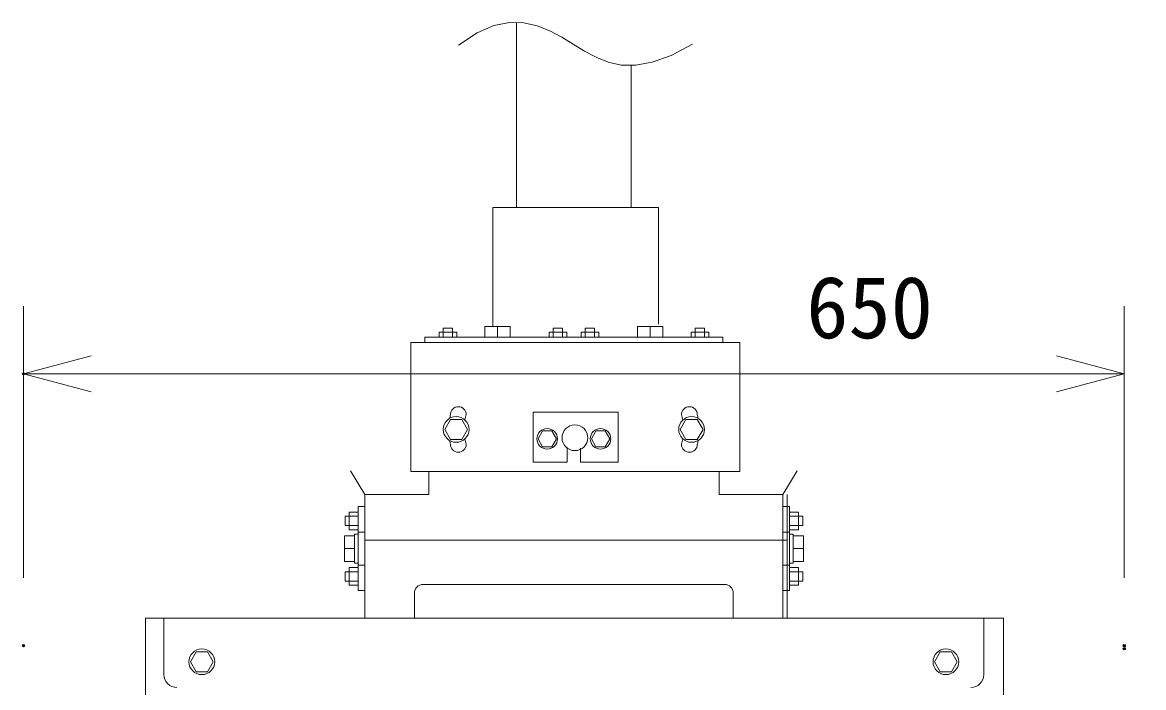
# Model space of a CAD drawing. Units: millimetres, scale not verified. Extents: x -63 to 62, y -56 to 57.
# Drawn here: x -45.45 to -12.34, y 7.54 to 27.18 of the extents above; entities that cross this region are included whole.
import ezdxf
from ezdxf.enums import TextEntityAlignment as Align

# ---------------------------------------------------------------- set-up
doc = ezdxf.new("R2010")
doc.units = ezdxf.units.MM
doc.header["$LTSCALE"] = 0.125
doc.header["$PDMODE"] = 32
doc.header["$PDSIZE"] = 0.0625
for name, color, linetype, lineweight in [('0-0_0', 1, 'Continuous', 18), ('0-4_GAIKEI', 1, 'Continuous', 18), ('0-5_SUNPO', 7, 'Continuous', 18)]:
    doc.layers.add(name, color=color, linetype=linetype, lineweight=lineweight)
doc.layers.add('0-1_DEFPOINTS', color=7, linetype='Continuous')
doc.styles.add('ＭＳ ゴシック', font='')
doc.styles.get('ＭＳ ゴシック').set_extended_font_data('MS Gothic')

# ---------------------------------------------------------------- blocks, each defined once
blk = doc.blocks.new('TMSH_J09')
at = {"layer": '0-0_0'}
for p, q in [((0, 11.7378), (1.113, 9.6151)), ((1.113, 9.6151), (1.7847, 7.765)), ((1.7847, 7.765), (2.0769, 6.1447)), ((1.7689, 3.4233), (1.2919, 2.237)), ((1.2919, 2.237), (0.6817, 1.1101)), ((0.6817, 1.1101), (0, 0)), ((-2.1174, -4.8632), (-2.1443, -6.2792)), ((-2.1443, -6.2792), (-1.8295, -7.8115))]:
    blk.add_line(p, q, dxfattribs=at)
for points in [[(2.0769, 6.1447), (2.0511, 4.7117), (1.7689, 3.4233)], [(0, 0), (-0.6902, -1.1319), (-1.3201, -2.3076)], [(-1.3201, -2.3076), (-1.8193, -3.5454), (-2.1174, -4.8632)], [(-1.8295, -7.8115), (-1.1028, -9.478), (0.1062, -11.297)]]:
    blk.add_lwpolyline(points, dxfattribs=at)
blk = doc.blocks.new('_OPEN30')
at = {"layer": '0-0_0', "color": 7}
blk.add_line((0, 0), (-1, 0), dxfattribs=at)
blk.add_lwpolyline([(-1, 0.26795), (0, 0), (-1, -0.26795)], dxfattribs=at)
blk = doc.blocks.new('D7')
at = {"layer": '0-1_DEFPOINTS'}
for p in [(-46.7265, 20.7669), (-46.7265, 12.7396), (-14.2265, 12.7396)]:
    blk.add_point(p, dxfattribs=at)
at = {"layer": '0-5_SUNPO'}
for p, q in [((-46.7265, 14.7396), (-46.7265, 22.7669)), ((-14.2265, 14.7396), (-14.2265, 22.7669)), ((-16.2265, 20.7669), (-44.7265, 20.7669))]:
    blk.add_line(p, q, dxfattribs=at)
at = {"layer": '0-5_SUNPO', "xscale": 2, "yscale": 2, "rotation": 180}
blk.add_blockref('_OPEN30', (-46.7265, 20.7669), dxfattribs=at)
at = {"layer": '0-5_SUNPO', "xscale": 2, "yscale": 2}
blk.add_blockref('_OPEN30', (-14.2265, 20.7669), dxfattribs=at)
at = {"layer": '0-5_SUNPO', "style": 'ＭＳ ゴシック'}
blk.add_text('650', height=1.833, dxfattribs=at).set_placement((-23.6164, 21.2669), align=Align.BOTTOM_LEFT)
blk = doc.blocks.new('D6')
at = {"layer": '0-1_DEFPOINTS'}
for p in [(-14.2265, 12.6482), (-14.2265, -4.8018), (-6.202, -4.8018)]:
    blk.add_point(p, dxfattribs=at)
at = {"layer": '0-5_SUNPO'}
for p, q in [((-12.2265, 12.6482), (-4.202, 12.6482)), ((-6.202, 10.6482), (-6.202, -2.8018)), ((-12.2265, -4.8018), (-4.202, -4.8018))]:
    blk.add_line(p, q, dxfattribs=at)
at = {"layer": '0-5_SUNPO', "xscale": 2, "yscale": 2}
for p, rotation in [((-6.202, 12.6482), 90), ((-6.202, -4.8018), 270)]:
    blk.add_blockref('_OPEN30', p, dxfattribs=dict(at, rotation=rotation))
at = {"layer": '0-5_SUNPO', "style": 'ＭＳ ゴシック'}
blk.add_text('349', height=1.833, rotation=90, dxfattribs=at).set_placement((-6.702, 2.0482), align=Align.BOTTOM_LEFT)

msp = doc.modelspace()

# ---------------------------------------------------------------- linework, layer by layer
at = {"layer": '0-4_GAIKEI'}
for p, q in [((-30.8596, 21.7152), (-30.8596, 27.1792)), ((-27.4707, 21.7152), (-27.4707, 25.9191)), ((-26.6691, 18.2744), (-26.6691, 21.7152)), ((-33.563, 17.8848), (-33.563, 17.7309)), ((-33.563, 17.8848), (-24.7673, 17.8848)), ((-33.1466, 18.0316), (-33.1466, 17.8848)), ((-32.6255, 18.0316), (-33.1466, 18.0316)), ((-33.0265, 18.1563), (-33.0265, 17.8848)), ((-32.7456, 18.1563), (-33.0265, 18.1563)), ((-32.7456, 18.1563), (-32.7456, 17.8848)), ((-32.6255, 17.8848), (-32.6255, 18.0316)), ((-31.4217, 17.9009), (-31.4217, 18.2005)), ((-31.0472, 17.9009), (-31.0472, 18.2005)), ((-29.4977, 18.1563), (-29.4977, 17.8848)), ((-28.9528, 18.0316), (-28.4317, 18.0316)), ((-28.9528, 17.8848), (-28.9528, 18.0316)), ((-28.8326, 18.1563), (-28.8326, 17.8848)), ((-28.8326, 18.1563), (-28.5518, 18.1563)), ((-28.5518, 18.1563), (-28.5518, 17.8848)), ((-28.4317, 18.0316), (-28.4317, 17.8848)), ((-26.9087, 18.2005), (-27.2832, 18.2005)), ((-27.2832, 17.9009), (-27.2832, 18.2005)), ((-26.5342, 18.2005), (-26.9087, 18.2005)), ((-26.9087, 17.9009), (-26.9087, 18.2005)), ((-26.5342, 17.9009), (-26.5342, 18.2005)), ((-25.5847, 18.1563), (-25.5847, 17.8848)), ((-24.7673, 17.8848), (-24.7673, 17.7309)), ((-33.9837, 17.7309), (-33.9837, 13.9193)), ((-24.2654, 17.7309), (-33.9837, 17.7309)), ((-24.2654, 13.9193), (-24.2654, 17.7309)), ((-30.3681, 15.672), (-27.8534, 15.672)), ((-30.3681, 14.1918), (-30.3681, 15.672)), ((-27.8534, 15.672), (-27.8534, 14.1918)), ((-32.9779, 15.1609), (-32.809, 15.4535)), ((-32.809, 15.4535), (-32.4711, 15.4535)), ((-32.4711, 15.4535), (-32.3022, 15.1609)), ((-25.8592, 15.4535), (-26.0281, 15.1609)), ((-25.5214, 15.4535), (-25.8592, 15.4535)), ((-25.3524, 15.1609), (-25.5214, 15.4535)), ((-32.809, 14.8683), (-32.9779, 15.1609)), ((-32.3022, 15.1609), (-32.4711, 14.8683)), ((-30.2229, 14.884), (-30.0877, 15.1181)), ((-30.0877, 15.1181), (-29.8174, 15.1181)), ((-29.8174, 15.1181), (-29.6823, 14.884)), ((-28.5129, 15.1181), (-28.648, 14.884)), ((-28.2426, 15.1181), (-28.5129, 15.1181)), ((-28.1075, 14.884), (-28.2426, 15.1181)), ((-26.0281, 15.1609), (-25.8592, 14.8683)), ((-25.5214, 14.8683), (-25.3524, 15.1609)), ((-32.4711, 14.8683), (-32.809, 14.8683)), ((-30.0877, 14.6499), (-30.2229, 14.884)), ((-29.8174, 14.6499), (-30.0877, 14.6499)), ((-29.6823, 14.884), (-29.8174, 14.6499)), ((-29.3629, 14.6119), (-29.3629, 14.1918)), ((-28.9674, 14.6119), (-28.9674, 14.1918)), ((-28.648, 14.884), (-28.5129, 14.6499)), ((-28.5129, 14.6499), (-28.2426, 14.6499)), ((-28.2426, 14.6499), (-28.1075, 14.884)), ((-25.8592, 14.8683), (-25.5214, 14.8683)), ((-35.334, 13.2387), (-35.759, 13.9388)), ((-33.9837, 13.9193), (-24.2654, 13.9193)), ((-33.4515, 13.9193), (-33.4515, 13.2387)), ((-29.3629, 14.1918), (-30.3681, 14.1918)), ((-28.9674, 14.1918), (-27.8534, 14.1918)), ((-22.9963, 13.2387), (-22.5714, 13.9388)), ((-35.334, 13.2387), (-35.334, 9.5838)), ((-33.4515, 13.2387), (-35.334, 13.2387)), ((-22.8676, 9.5838), (-22.8676, 13.2387)), ((-35.9224, 12.6017), (-35.5292, 12.6017)), ((-35.5292, 12.8806), (-35.334, 12.8806)), ((-35.5292, 12.127), (-35.5292, 12.8806)), ((-22.8012, 12.8806), (-22.9963, 12.8806)), ((-22.8012, 12.127), (-22.8012, 12.8806)), ((-22.8012, 12.7219), (-22.5326, 12.7219)), ((-22.4079, 12.6017), (-22.8012, 12.6017)), ((-22.5326, 12.7219), (-22.5326, 12.2007)), ((-22.4079, 12.6017), (-22.4079, 12.3209)), ((-22.4079, 12.3209), (-22.8012, 12.3209)), ((-35.9411, 11.6401), (-35.9411, 12.0147)), ((-35.6415, 12.0147), (-35.9411, 12.0147)), ((-35.6415, 12.0146), (-35.6415, 12.0708)), ((-35.6415, 12.0708), (-35.5292, 12.0708)), ((-35.6415, 12.0147), (-35.6415, 12.0116)), ((-35.6415, 11.6432), (-35.6415, 12.0116)), ((-35.5292, 11.1533), (-35.5292, 12.127)), ((-35.5292, 12.127), (-35.334, 12.127)), ((-22.8012, 12.127), (-22.9963, 12.127)), ((-22.5326, 12.2007), (-22.8012, 12.2007)), ((-22.8012, 11.1533), (-22.8012, 12.127)), ((-22.6888, 12.0708), (-22.8012, 12.0708)), ((-22.6888, 12.0146), (-22.6888, 12.0708)), ((-22.6888, 12.0147), (-22.6888, 12.0116)), ((-22.6888, 12.0147), (-22.3892, 12.0147)), ((-22.6888, 11.6432), (-22.6888, 12.0116)), ((-35.9411, 11.2656), (-35.9411, 11.6401)), ((-35.6415, 11.6401), (-35.9411, 11.6401)), ((-35.6415, 11.6432), (-35.6415, 11.6401)), ((-35.6415, 11.6401), (-35.6415, 11.6371)), ((-35.6415, 11.2687), (-35.6415, 11.6371)), ((-35.334, 11.895), (-22.8676, 11.895)), ((-22.6888, 11.6401), (-22.6888, 11.6371)), ((-22.6888, 11.2687), (-22.6888, 11.6371)), ((-35.6415, 11.2656), (-35.9411, 11.2656)), ((-35.6415, 11.2687), (-35.6415, 11.2656)), ((-35.6415, 11.2095), (-35.6415, 11.2656)), ((-22.6888, 11.2687), (-22.6888, 11.2656)), ((-35.9224, 10.9594), (-35.5292, 10.9594)), ((-35.9224, 10.6786), (-35.9224, 10.9594)), ((-35.7978, 11.0795), (-35.5292, 11.0795)), ((-35.7978, 10.5584), (-35.7978, 11.0795)), ((-35.5292, 11.2095), (-35.6415, 11.2095)), ((-35.5292, 11.1533), (-35.334, 11.1533)), ((-35.5292, 11.1533), (-35.5292, 10.3997)), ((-35.334, 11.1533), (-35.5292, 11.1533)), ((-22.9963, 11.1533), (-22.8012, 11.1533)), ((-22.8012, 11.1533), (-22.9963, 11.1533)), ((-22.8012, 11.1533), (-22.8012, 10.3997)), ((-35.9224, 10.6786), (-35.5292, 10.6786)), ((-22.4079, 10.6786), (-22.8012, 10.6786)), ((-35.5292, 10.5584), (-35.7978, 10.5584)), ((-35.5292, 10.3997), (-35.334, 10.3997)), ((-33.8724, 10.3257), (-33.8724, 9.5838)), ((-33.6158, 10.5822), (-24.7145, 10.5822)), ((-24.4579, 10.3257), (-24.4579, 9.5838)), ((-22.8012, 10.3997), (-22.9963, 10.3997)), ((-41.8173, 9.5838), (-16.476, 9.5838)), ((-41.8173, 6.2844), (-41.8173, 9.5838)), ((-41.2682, 7.9216), (-41.2682, 9.5838)), ((-35.334, 9.5838), (-22.8676, 9.5838)), ((-17.0621, 7.9216), (-17.0621, 9.5838)), ((-16.476, 9.5838), (-16.476, 6.2818)), ((-40.4867, 8.2989), (-40.3178, 8.5915)), ((-40.3178, 8.0063), (-40.4867, 8.2989)), ((-40.3178, 8.5915), (-39.98, 8.5915)), ((-39.98, 8.5915), (-39.811, 8.2989)), ((-39.811, 8.2989), (-39.98, 8.0063)), ((-18.3504, 8.5915), (-18.5193, 8.2989)), ((-18.5193, 8.2989), (-18.3504, 8.0063)), ((-18.0125, 8.5915), (-18.3504, 8.5915)), ((-17.8436, 8.2989), (-18.0125, 8.5915)), ((-18.0125, 8.0063), (-17.8436, 8.2989)), ((-39.98, 8.0063), (-40.3178, 8.0063)), ((-18.3504, 8.0063), (-18.0125, 8.0063))]:
    msp.add_line(p, q, dxfattribs=at)
for points in [[(-31.5542, 18.2204), (-31.5542, 21.7152), (-26.6691, 21.7152)], [(-31.7962, 17.9009), (-31.7962, 18.2005), (-31.4217, 18.2005), (-31.0472, 18.2005)], [(-29.3775, 17.8848), (-29.3775, 18.0316), (-29.8987, 18.0316), (-29.8987, 17.8848)], [(-29.4977, 18.1563), (-29.7785, 18.1563), (-29.7785, 17.8848)], [(-25.7049, 17.8848), (-25.7049, 18.0316), (-25.1837, 18.0316), (-25.1837, 17.8848)], [(-25.5847, 18.1563), (-25.3039, 18.1563), (-25.3039, 17.8848)], [(-24.8788, 13.9193), (-24.8788, 13.2387), (-22.9963, 13.2387), (-22.9963, 9.5838)], [(-35.9224, 12.6017), (-35.9224, 12.3209), (-35.5292, 12.3209)], [(-35.5292, 12.7219), (-35.7978, 12.7219), (-35.7978, 12.2007), (-35.5292, 12.2007)], [(-22.6888, 11.2656), (-22.3892, 11.2656), (-22.3892, 11.6401), (-22.3892, 12.0147)], [(-35.6415, 11.6432), (-35.6415, 11.6432), (-35.6415, 11.6432)], [(-22.6888, 11.6432), (-22.6888, 11.6401), (-22.3892, 11.6401)], [(-22.6888, 11.6432), (-22.6888, 11.6432), (-22.6888, 11.6432)], [(-22.8012, 11.2095), (-22.6888, 11.2095), (-22.6888, 11.2656)], [(-22.8012, 10.5584), (-22.5326, 10.5584), (-22.5326, 11.0795), (-22.8012, 11.0795)], [(-22.4079, 10.6786), (-22.4079, 10.9594), (-22.8012, 10.9594)]]:
    msp.add_lwpolyline(points, dxfattribs=at)
for centre, radius in [((-32.64, 15.1609), 0.3804), ((-29.1344, 14.916), 0.3804), ((-25.6903, 15.1609), 0.3804), ((-29.9526, 14.884), 0.3043), ((-28.3777, 14.884), 0.3043), ((-40.1489, 8.2989), 0.3804), ((-18.1815, 8.2989), 0.3804)]:
    msp.add_circle(centre, radius, dxfattribs=at)
for centre, radius, start, end in [((-26.4812, 14.2287), 6.4759, 167.77941, 168.78244), ((-32.5763, 15.5994), 0.2341, 0, 179.99996), ((-26.4473, 14.1213), 6.0774, 165.92317, 167.48087), ((-25.7541, 15.5994), 0.2341, 0.00004, 180), ((-31.883, 14.1213), 6.0774, 12.51913, 14.07683), ((-31.8492, 14.2287), 6.4759, 11.21756, 12.22059), ((-26.4812, 16.0931), 6.4759, 191.21756, 192.22059), ((-32.5763, 14.7223), 0.2341, 180.00004, 0), ((-26.4473, 16.2005), 6.0774, 192.51913, 194.07683), ((-25.7541, 14.7223), 0.2341, 180, 359.99996), ((-31.883, 16.2005), 6.0774, 345.92317, 347.48087), ((-31.8492, 16.0931), 6.4759, 347.77941, 348.78244), ((-33.6158, 10.3257), 0.2566, 90, 180), ((-24.7145, 10.3257), 0.2566, 0, 90), ((-40.8833, 7.9216), 0.3849, 180, 270), ((-17.447, 7.9216), 0.3849, 270, 0)]:
    msp.add_arc(centre, radius, start, end, dxfattribs=at)

# ---------------------------------------------------------------- block references
at = {"layer": '0-0_0', "xscale": 0.3, "yscale": 0.3, "rotation": 270}
msp.add_blockref('TMSH_J09', (-29.1814, 26.5398), dxfattribs=at)
at = {"layer": '0-5_SUNPO'}
for name in ['D7', 'D6']:
    msp.add_blockref(name, (1.3113, -3.9638), dxfattribs=at)

doc.saveas('drawing.dxf')
